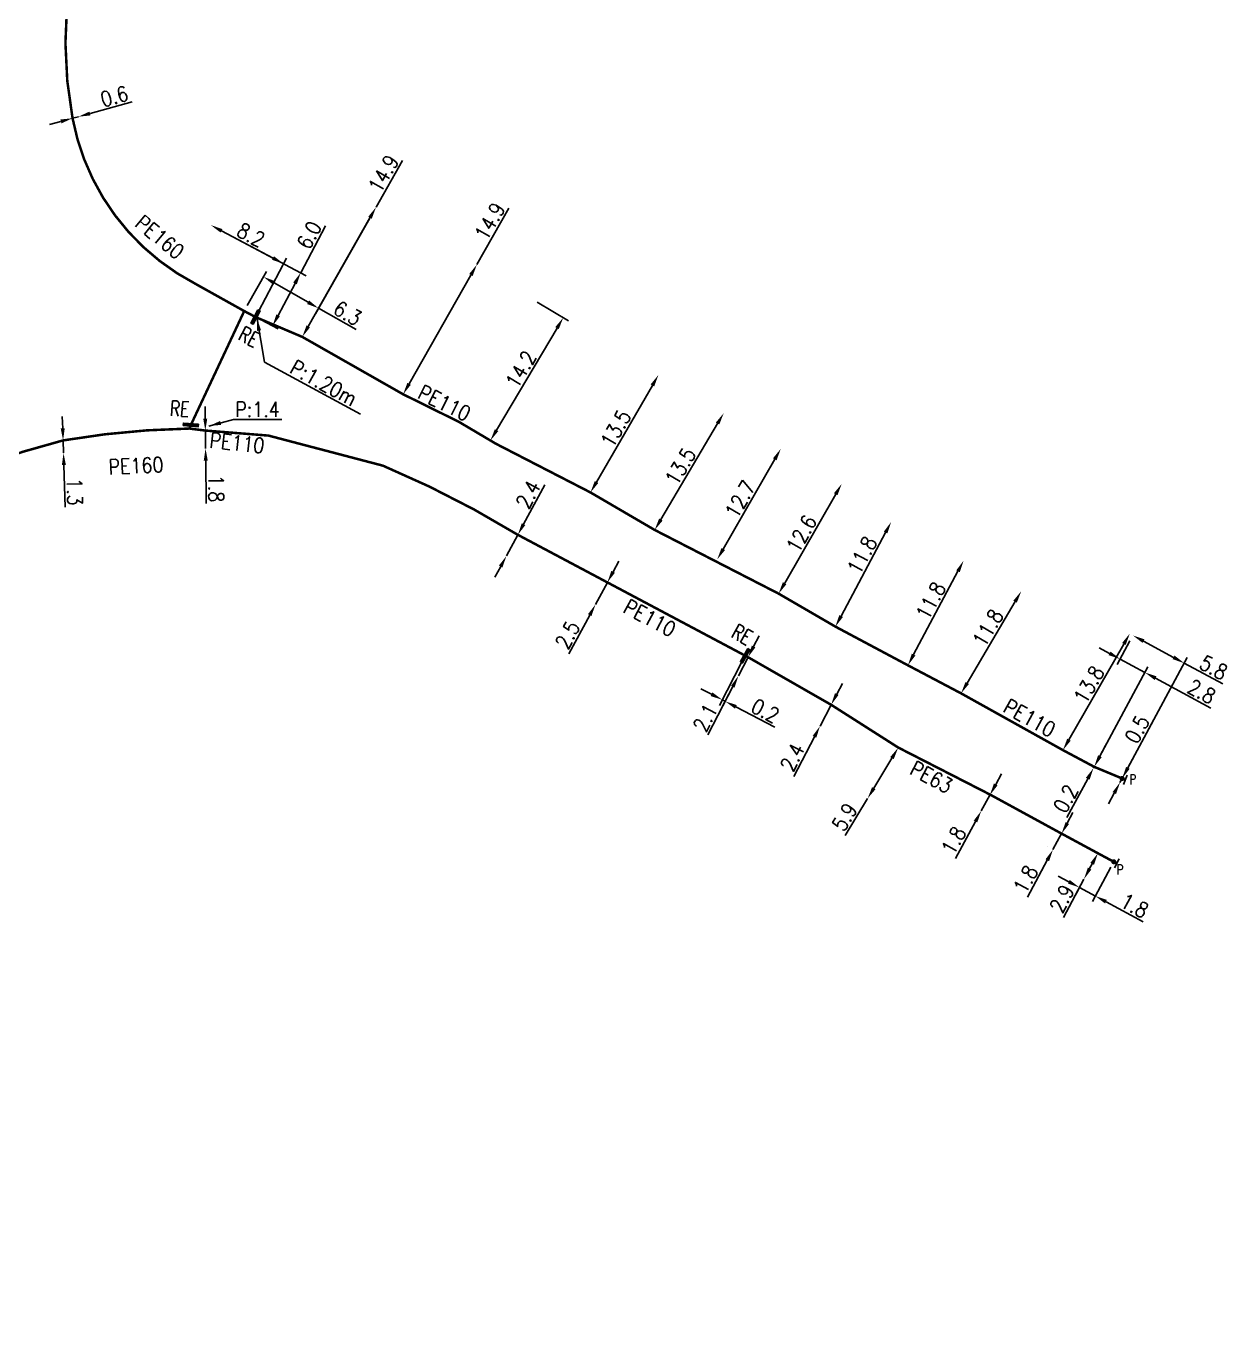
# Model space of a CAD drawing. Header units: millimetres. Extents: x 149999 to 151007, y 125999 to 127005.
# Drawn here: x 150110.6 to 150230.5, y 126756.2 to 126886.2 of the extents above; entities that cross this region are included whole.
import ezdxf
from ezdxf.enums import TextEntityAlignment as Align

# ---------------------------------------------------------------- set-up
doc = ezdxf.new("R2010")
doc.units = ezdxf.units.MM
doc.header["$PDMODE"] = 34
doc.linetypes.add('L_100_PE', pattern=[14, 10, -1.5, 1, -1.5])
doc.layers.get('0').update_dxf_attribs({"linetype": 'CONTINUOUS'})
doc.layers.get('DEFPOINTS').update_dxf_attribs({"linetype": 'CONTINUOUS'})
for name, color, linetype in [('L_140', 3, 'CONTINUOUS'), ('L_300', 7, 'CONTINUOUS'), ('L_340', 7, 'CONTINUOUS')]:
    doc.layers.add(name, color=color, linetype=linetype)
doc.styles.add('G_ROMANS', font='ROMANS.SHX', dxfattribs={"width": 0.75})
doc.styles.get("Standard").update_dxf_attribs({"font": 'romans.shx', "width": 0.85})
doc.dimstyles.get("Standard").update_dxf_attribs({"dimtxt": 1.5, "dimasz": 1.2, "dimexe": 0.625, "dimexo": 0.625, "dimgap": 0.25, "dimtad": 1, "dimdec": 1, "dimzin": 0, "dimdsep": 46, "dimtxsty": 'Standard', "dimcen": -0.5, "dimadec": 0, "dimazin": 0, "dimtfac": 1, "dimtdec": 1, "dimtmove": 0, "dimatfit": 3, "dimfxl": 0, "dimtolj": 1, "dimtzin": 0, "dimarcsym": 0})

# ---------------------------------------------------------------- blocks, each defined once
blk = doc.blocks.new('L_340_07')
at = {"color": 0, "linetype": 'Continuous', "const_width": 0.25, "flags": 128}
blk.add_lwpolyline([(0, 0), (0.35, 0)], dxfattribs=at)
at = {"color": 0, "linetype": 'Continuous', "flags": 128}
blk.add_lwpolyline([(0.35, -0.5), (0.35, 0.5)], dxfattribs=at)
at = {"color": 0, "linetype": 'Continuous', "width": 0.75, "flags": 3}
for tag, p in [('DEF_LEG', (0.72, -3.47)), ('DEF_COUP', (0.72, -5.97)), ('DEF_TYPE', (0.72, -8.47))]:
    blk.add_attdef(tag, text='', height=1.2, dxfattribs=at).set_placement(p, align=Align.MIDDLE)
blk = doc.blocks.new('L_340_21')
at = {"linetype": 'Continuous'}
blk.add_hatch(color=0, dxfattribs=at).paths.add_polyline_path([(0.125, 0.75), (-0.125, 0.75), (-0.125, -0.75), (0.125, -0.75)])
at = {"color": 0, "linetype": 'Continuous'}
blk.add_lwpolyline([(-0.125, 0.75), (0.125, 0.75), (0.125, -0.75), (-0.125, -0.75)], close=True, dxfattribs=at)
at = {"color": 0, "linetype": 'Continuous', "style": 'G_ROMANS', "width": 0.75}
for tag, height, flags, p in [('RE', 1.5, 8, (0, 3)), ('DEF_LEG', 1.2, 3, (0, -5)), ('DEF_COUP', 1.2, 3, (0, -7.5)), ('DEF_TYPE', 1.2, 3, (0, -10))]:
    blk.add_attdef(tag, text='', height=height, dxfattribs=dict(at, flags=flags)).set_placement(p, align=Align.MIDDLE)
blk = doc.blocks.new('*D479')
at = {"layer": 'DEFPOINTS', "color": 0, "linetype": 'Continuous', "transparency": 16777216}
for p in [(150220.46, 126825.75), (150220.46, 126825.75), (150213.8, 126814.15)]:
    blk.add_point(p, dxfattribs=at)
at = {"layer": 'L_140', "color": 0, "linetype": 'Continuous', "lineweight": -2, "transparency": 16777216}
blk.add_line((150214.4, 126815.19), (150219.87, 126824.71), dxfattribs=at)
at = {"layer": 'L_140', "color": 0, "linetype": 'Continuous', "transparency": 16777216}
for points in [[(150219.69, 126824.81), (150220.04, 126824.61), (150220.46, 126825.75)], [(150214.23, 126815.29), (150214.57, 126815.09), (150213.8, 126814.15)]]:
    blk.add_solid(points, dxfattribs=at)
at = {"layer": 'L_140', "color": 0, "linetype": 'Continuous', "transparency": 16777216, "insert": (150216.39, 126820.67), "char_height": 1.5, "attachment_point": 5, "rotation": 60.1261}
blk.add_mtext('\\A1;13.8', dxfattribs=at)
blk = doc.blocks.new('*D480')
at = {"layer": 'DEFPOINTS', "color": 0, "linetype": 'Continuous', "transparency": 16777216}
for p in [(150220.77, 126825.56), (150220.77, 126825.56), (150219.69, 126811.33)]:
    blk.add_point(p, dxfattribs=at)
at = {"layer": 'L_300', "color": 0, "linetype": 'Continuous', "lineweight": -2, "transparency": 16777216}
for p, q in [((150221.82, 126824.99), (150224.82, 126823.38)), ((150219.99, 126811.88), (150226.17, 126823.36)), ((150225.87, 126822.81), (150229.72, 126820.74))]:
    blk.add_line(p, q, dxfattribs=at)
at = {"layer": 'L_300', "color": 0, "linetype": 'Continuous', "transparency": 16777216}
for points in [[(150221.92, 126825.17), (150221.73, 126824.82), (150220.77, 126825.56)], [(150224.91, 126823.56), (150224.72, 126823.2), (150225.87, 126822.81)]]:
    blk.add_solid(points, dxfattribs=at)
at = {"layer": 'L_300', "color": 0, "linetype": 'Continuous', "transparency": 16777216, "insert": (150228.8, 126822.37), "char_height": 1.5, "attachment_point": 5, "rotation": 331.7066}
blk.add_mtext('\\A1;5.8', dxfattribs=at)
blk = doc.blocks.new('*D481')
at = {"layer": 'DEFPOINTS', "color": 0, "linetype": 'Continuous', "transparency": 16777216}
for p in [(150209.65, 126829.96), (150209.65, 126829.96), (150203.66, 126819.8)]:
    blk.add_point(p, dxfattribs=at)
at = {"layer": 'L_140', "color": 0, "linetype": 'Continuous', "lineweight": -2, "transparency": 16777216}
blk.add_line((150204.27, 126820.83), (150209.04, 126828.93), dxfattribs=at)
at = {"layer": 'L_140', "color": 0, "linetype": 'Continuous', "transparency": 16777216}
for points in [[(150208.87, 126829.03), (150209.21, 126828.83), (150209.65, 126829.96)], [(150204.1, 126820.93), (150204.44, 126820.73), (150203.66, 126819.8)]]:
    blk.add_solid(points, dxfattribs=at)
at = {"layer": 'L_140', "color": 0, "linetype": 'Continuous', "transparency": 16777216, "insert": (150206.34, 126826.32), "char_height": 1.5, "attachment_point": 5, "rotation": 59.5036}
blk.add_mtext('\\A1;11.8', dxfattribs=at)
blk = doc.blocks.new('*D482')
at = {"layer": 'DEFPOINTS', "color": 0, "linetype": 'Continuous', "transparency": 16777216}
for p in [(150219.48, 126810.94), (150219.48, 126810.94), (150219.69, 126811.33)]:
    blk.add_point(p, dxfattribs=at)
at = {"layer": 'L_300', "color": 0, "linetype": 'Continuous', "lineweight": -2, "transparency": 16777216}
for p, q in [((150220.26, 126812.39), (150222.82, 126817.14)), ((150219.48, 126810.94), (150219.69, 126811.33)), ((150218.91, 126809.88), (150218.34, 126808.82))]:
    blk.add_line(p, q, dxfattribs=at)
at = {"layer": 'L_300', "color": 0, "linetype": 'Continuous', "transparency": 16777216}
for points in [[(150220.09, 126812.48), (150220.44, 126812.29), (150219.69, 126811.33)], [(150218.74, 126809.97), (150219.09, 126809.78), (150219.48, 126810.94)]]:
    blk.add_solid(points, dxfattribs=at)
at = {"layer": 'L_300', "color": 0, "linetype": 'Continuous', "transparency": 16777216, "insert": (150221.19, 126816.22), "char_height": 1.5, "attachment_point": 5, "rotation": 61.7066}
blk.add_mtext('\\A1;0.5', dxfattribs=at)
blk = doc.blocks.new('*D483')
at = {"layer": 'DEFPOINTS', "color": 0, "linetype": 'Continuous', "transparency": 16777216}
for p in [(150220.77, 126825.56), (150219.5, 126823.21), (150216.91, 126812.49)]:
    blk.add_point(p, dxfattribs=at)
at = {"layer": 'L_140', "color": 0, "linetype": 'Continuous', "lineweight": -2, "transparency": 16777216}
for p, q in [((150220.47, 126825.01), (150219.2, 126822.66)), ((150218.44, 126823.78), (150217.39, 126824.34)), ((150217.21, 126813.04), (150222.26, 126822.43)), ((150219.5, 126823.21), (150221.96, 126821.88)), ((150223.02, 126821.31), (150228.53, 126818.34))]:
    blk.add_line(p, q, dxfattribs=at)
at = {"layer": 'L_140', "color": 0, "linetype": 'Continuous', "transparency": 16777216}
for points in [[(150218.54, 126823.95), (150218.35, 126823.6), (150219.5, 126823.21)], [(150223.12, 126821.49), (150222.93, 126821.13), (150221.96, 126821.88)]]:
    blk.add_solid(points, dxfattribs=at)
at = {"layer": 'L_140', "color": 0, "linetype": 'Continuous', "transparency": 16777216, "insert": (150227.61, 126819.98), "char_height": 1.5, "attachment_point": 5, "rotation": 331.7066}
blk.add_mtext('\\A1;2.8', dxfattribs=at)
blk = doc.blocks.new('*D484')
at = {"layer": 'DEFPOINTS', "color": 0, "linetype": 'Continuous', "transparency": 16777216}
for p in [(150216.84, 126812.36), (150216.84, 126812.36), (150216.91, 126812.49)]:
    blk.add_point(p, dxfattribs=at)
at = {"layer": 'L_140', "color": 0, "linetype": 'Continuous', "lineweight": -2, "transparency": 16777216}
for p, q in [((150217.48, 126813.55), (150218.05, 126814.6)), ((150216.91, 126812.49), (150216.84, 126812.36)), ((150216.27, 126811.3), (150214.2, 126807.45))]:
    blk.add_line(p, q, dxfattribs=at)
at = {"layer": 'L_140', "color": 0, "linetype": 'Continuous', "transparency": 16777216}
for points in [[(150217.3, 126813.64), (150217.66, 126813.45), (150216.91, 126812.49)], [(150216.09, 126811.4), (150216.45, 126811.21), (150216.84, 126812.36)]]:
    blk.add_solid(points, dxfattribs=at)
at = {"layer": 'L_140', "color": 0, "linetype": 'Continuous', "transparency": 16777216, "insert": (150214.07, 126809.32), "char_height": 1.5, "attachment_point": 5, "rotation": 61.7066}
blk.add_mtext('\\A1;0.2', dxfattribs=at)
blk = doc.blocks.new('*D485')
at = {"layer": 'DEFPOINTS', "color": 0, "linetype": 'Continuous', "transparency": 16777216}
for p in [(150203.92, 126833.01), (150203.92, 126833.01), (150198.37, 126822.59)]:
    blk.add_point(p, dxfattribs=at)
at = {"layer": 'L_140', "color": 0, "linetype": 'Continuous', "lineweight": -2, "transparency": 16777216}
blk.add_line((150198.93, 126823.65), (150203.35, 126831.95), dxfattribs=at)
at = {"layer": 'L_140', "color": 0, "linetype": 'Continuous', "transparency": 16777216}
for points in [[(150203.18, 126832.04), (150203.53, 126831.85), (150203.92, 126833.01)], [(150198.75, 126823.74), (150199.11, 126823.56), (150198.37, 126822.59)]]:
    blk.add_solid(points, dxfattribs=at)
at = {"layer": 'L_140', "color": 0, "linetype": 'Continuous', "transparency": 16777216, "insert": (150200.65, 126829.01), "char_height": 1.5, "attachment_point": 5, "rotation": 61.9459}
blk.add_mtext('\\A1;11.8', dxfattribs=at)
blk = doc.blocks.new('*D486')
at = {"layer": 'DEFPOINTS', "color": 0, "linetype": 'Continuous', "transparency": 16777216}
for p in [(150196.7, 126836.85), (150196.7, 126836.85), (150191.15, 126826.44)]:
    blk.add_point(p, dxfattribs=at)
at = {"layer": 'L_140', "color": 0, "linetype": 'Continuous', "lineweight": -2, "transparency": 16777216}
blk.add_line((150191.72, 126827.49), (150196.14, 126835.79), dxfattribs=at)
at = {"layer": 'L_140', "color": 0, "linetype": 'Continuous', "transparency": 16777216}
for points in [[(150195.96, 126835.88), (150196.32, 126835.7), (150196.7, 126836.85)], [(150191.54, 126827.59), (150191.9, 126827.4), (150191.15, 126826.44)]]:
    blk.add_solid(points, dxfattribs=at)
at = {"layer": 'L_140', "color": 0, "linetype": 'Continuous', "transparency": 16777216, "insert": (150193.81, 126833.55), "char_height": 1.5, "attachment_point": 5, "rotation": 61.9459}
blk.add_mtext('\\A1;11.8', dxfattribs=at)
blk = doc.blocks.new('*D487')
at = {"layer": 'DEFPOINTS', "color": 0, "linetype": 'Continuous', "transparency": 16777216}
for p in [(150191.78, 126840.65), (150191.78, 126840.65), (150185.5, 126829.72)]:
    blk.add_point(p, dxfattribs=at)
at = {"layer": 'L_140', "color": 0, "linetype": 'Continuous', "lineweight": -2, "transparency": 16777216}
blk.add_line((150186.1, 126830.76), (150191.18, 126839.61), dxfattribs=at)
at = {"layer": 'L_140', "color": 0, "linetype": 'Continuous', "transparency": 16777216}
for points in [[(150191, 126839.71), (150191.35, 126839.51), (150191.78, 126840.65)], [(150185.92, 126830.86), (150186.27, 126830.66), (150185.5, 126829.72)]]:
    blk.add_solid(points, dxfattribs=at)
at = {"layer": 'L_140', "color": 0, "linetype": 'Continuous', "transparency": 16777216, "insert": (150187.77, 126835.68), "char_height": 1.5, "attachment_point": 5, "rotation": 60.124}
blk.add_mtext('\\A1;12.6', dxfattribs=at)
blk = doc.blocks.new('*D488')
at = {"layer": 'DEFPOINTS', "color": 0, "linetype": 'Continuous', "transparency": 16777216}
for p in [(150185.71, 126844.13), (150185.71, 126844.13), (150179.38, 126833.12)]:
    blk.add_point(p, dxfattribs=at)
at = {"layer": 'L_140', "color": 0, "linetype": 'Continuous', "lineweight": -2, "transparency": 16777216}
blk.add_line((150179.98, 126834.16), (150185.11, 126843.09), dxfattribs=at)
at = {"layer": 'L_140', "color": 0, "linetype": 'Continuous', "transparency": 16777216}
for points in [[(150184.94, 126843.19), (150185.29, 126842.99), (150185.71, 126844.13)], [(150179.81, 126834.26), (150180.16, 126834.06), (150179.38, 126833.12)]]:
    blk.add_solid(points, dxfattribs=at)
at = {"layer": 'L_140', "color": 0, "linetype": 'Continuous', "transparency": 16777216, "insert": (150181.68, 126839.12), "char_height": 1.5, "attachment_point": 5, "rotation": 60.124}
blk.add_mtext('\\A1;12.7', dxfattribs=at)
blk = doc.blocks.new('*D489')
at = {"layer": 'DEFPOINTS', "color": 0, "linetype": 'Continuous', "transparency": 16777216}
for p in [(150180.03, 126847.68), (150180.03, 126847.68), (150173.16, 126836.06)]:
    blk.add_point(p, dxfattribs=at)
at = {"layer": 'L_140', "color": 0, "linetype": 'Continuous', "lineweight": -2, "transparency": 16777216}
blk.add_line((150173.77, 126837.09), (150179.42, 126846.65), dxfattribs=at)
at = {"layer": 'L_140', "color": 0, "linetype": 'Continuous', "transparency": 16777216}
for points in [[(150179.25, 126846.75), (150179.59, 126846.55), (150180.03, 126847.68)], [(150173.6, 126837.19), (150173.95, 126836.99), (150173.16, 126836.06)]]:
    blk.add_solid(points, dxfattribs=at)
at = {"layer": 'L_140', "color": 0, "linetype": 'Continuous', "transparency": 16777216, "insert": (150175.73, 126842.38), "char_height": 1.5, "attachment_point": 5, "rotation": 59.4356}
blk.add_mtext('\\A1;13.5', dxfattribs=at)
blk = doc.blocks.new('*D490')
at = {"layer": 'DEFPOINTS', "color": 0, "linetype": 'Continuous', "transparency": 16777216}
for p in [(150173.53, 126851.48), (150173.53, 126851.48), (150166.77, 126839.79)]:
    blk.add_point(p, dxfattribs=at)
at = {"layer": 'L_140', "color": 0, "linetype": 'Continuous', "lineweight": -2, "transparency": 16777216}
blk.add_line((150167.37, 126840.83), (150172.93, 126850.44), dxfattribs=at)
at = {"layer": 'L_140', "color": 0, "linetype": 'Continuous', "transparency": 16777216}
for points in [[(150172.76, 126850.54), (150173.11, 126850.34), (150173.53, 126851.48)], [(150167.2, 126840.93), (150167.54, 126840.73), (150166.77, 126839.79)]]:
    blk.add_solid(points, dxfattribs=at)
at = {"layer": 'L_140', "color": 0, "linetype": 'Continuous', "transparency": 16777216, "insert": (150169.29, 126846.14), "char_height": 1.5, "attachment_point": 5, "rotation": 59.9385}
blk.add_mtext('\\A1;13.5', dxfattribs=at)
blk = doc.blocks.new('*D491')
at = {"layer": 'DEFPOINTS', "color": 0, "linetype": 'Continuous', "transparency": 16777216}
for p in [(150160.92, 126859.03), (150164.05, 126857.17), (150153.68, 126846.81)]:
    blk.add_point(p, dxfattribs=at)
at = {"layer": 'L_140', "color": 0, "linetype": 'Continuous', "lineweight": -2, "transparency": 16777216}
for p, q in [((150161.45, 126858.71), (150164.59, 126856.86)), ((150157.42, 126845.99), (150163.44, 126856.14)), ((150154.21, 126846.5), (150157.35, 126844.64))]:
    blk.add_line(p, q, dxfattribs=at)
at = {"layer": 'L_140', "color": 0, "linetype": 'Continuous', "transparency": 16777216}
for points in [[(150163.26, 126856.24), (150163.61, 126856.04), (150164.05, 126857.17)], [(150157.25, 126846.09), (150157.59, 126845.89), (150156.81, 126844.96)]]:
    blk.add_solid(points, dxfattribs=at)
at = {"layer": 'L_140', "color": 0, "linetype": 'Continuous', "transparency": 16777216, "insert": (150159.84, 126852.04), "char_height": 1.5, "attachment_point": 5, "rotation": 59.3442}
blk.add_mtext('\\A1;14.2', dxfattribs=at)
blk = doc.blocks.new('*D492')
at = {"layer": 'DEFPOINTS', "color": 0, "linetype": 'Continuous', "transparency": 16777216}
for p in [(150155.46, 126862.47), (150155.46, 126862.47), (150148.12, 126849.56)]:
    blk.add_point(p, dxfattribs=at)
at = {"layer": 'L_140', "color": 0, "linetype": 'Continuous', "lineweight": -2, "transparency": 16777216}
for p, q in [((150155.46, 126862.47), (150158.64, 126868.07)), ((150148.71, 126850.6), (150154.86, 126861.42)), ((150148.66, 126849.25), (150148.66, 126849.25))]:
    blk.add_line(p, q, dxfattribs=at)
at = {"layer": 'L_140', "color": 0, "linetype": 'Continuous', "transparency": 16777216}
for points in [[(150154.69, 126861.52), (150155.04, 126861.33), (150155.46, 126862.47)], [(150148.54, 126850.7), (150148.88, 126850.5), (150148.12, 126849.56)]]:
    blk.add_solid(points, dxfattribs=at)
at = {"layer": 'L_140', "color": 0, "linetype": 'Continuous', "transparency": 16777216, "insert": (150156.75, 126866.77), "char_height": 1.5, "attachment_point": 5, "rotation": 60.3775}
blk.add_mtext('\\A1;14.9', dxfattribs=at)
blk = doc.blocks.new('*D493')
at = {"layer": 'DEFPOINTS', "color": 0, "linetype": 'Continuous', "transparency": 16777216}
for p in [(150145.42, 126868.18), (150145.42, 126868.18), (150138.08, 126855.27)]:
    blk.add_point(p, dxfattribs=at)
at = {"layer": 'L_140', "color": 0, "linetype": 'Continuous', "lineweight": -2, "transparency": 16777216}
for p, q in [((150145.42, 126868.18), (150148.06, 126872.82)), ((150138.67, 126856.31), (150144.82, 126867.13))]:
    blk.add_line(p, q, dxfattribs=at)
at = {"layer": 'L_140', "color": 0, "linetype": 'Continuous', "transparency": 16777216}
for points in [[(150144.65, 126867.23), (150145, 126867.03), (150145.42, 126868.18)], [(150138.5, 126856.41), (150138.84, 126856.21), (150138.08, 126855.27)]]:
    blk.add_solid(points, dxfattribs=at)
at = {"layer": 'L_140', "color": 0, "linetype": 'Continuous', "transparency": 16777216, "insert": (150146.17, 126871.51), "char_height": 1.5, "attachment_point": 5, "rotation": 60.3775}
blk.add_mtext('\\A1;14.9', dxfattribs=at)
blk = doc.blocks.new('*D494')
at = {"layer": 'DEFPOINTS', "color": 0, "linetype": 'Continuous', "transparency": 16777216}
for p in [(150145.42, 126868.18), (150132.3, 126857.84), (150139.7, 126858.12)]:
    blk.add_point(p, dxfattribs=at)
at = {"layer": 'L_140', "color": 0, "linetype": 'Continuous', "lineweight": -2, "transparency": 16777216}
for p, q in [((150145.11, 126867.63), (150139.39, 126857.58)), ((150132.6, 126858.39), (150134.53, 126861.78)), ((150135.27, 126860.64), (150138.66, 126858.72)), ((150139.7, 126858.12), (150143.45, 126855.99))]:
    blk.add_line(p, q, dxfattribs=at)
at = {"layer": 'L_140', "color": 0, "linetype": 'Continuous', "transparency": 16777216}
for points in [[(150135.37, 126860.82), (150135.17, 126860.47), (150134.23, 126861.24)], [(150138.76, 126858.89), (150138.56, 126858.54), (150139.7, 126858.12)]]:
    blk.add_solid(points, dxfattribs=at)
at = {"layer": 'L_140', "color": 0, "linetype": 'Continuous', "transparency": 16777216, "insert": (150142.59, 126857.63), "char_height": 1.5, "attachment_point": 5, "rotation": 330.3775}
blk.add_mtext('\\A1;6.3', dxfattribs=at)
blk = doc.blocks.new('*D495')
at = {"layer": 'DEFPOINTS', "color": 0, "linetype": 'Continuous', "transparency": 16777216}
for p in [(150128.98, 126866.39), (150137.92, 126861.66), (150133.42, 126857.25)]:
    blk.add_point(p, dxfattribs=at)
at = {"layer": 'L_340', "color": 0, "linetype": 'Continuous', "lineweight": -2, "transparency": 16777216}
for p, q in [((150129.53, 126866.1), (150138.47, 126861.36)), ((150137.92, 126861.66), (150140.38, 126866.31)), ((150135.67, 126857.41), (150137.36, 126860.59)), ((150133.97, 126856.96), (150135.67, 126856.06))]:
    blk.add_line(p, q, dxfattribs=at)
at = {"layer": 'L_340', "color": 0, "linetype": 'Continuous', "transparency": 16777216}
for points in [[(150137.18, 126860.69), (150137.54, 126860.5), (150137.92, 126861.66)], [(150135.5, 126857.51), (150135.85, 126857.32), (150135.11, 126856.35)]]:
    blk.add_solid(points, dxfattribs=at)
at = {"layer": 'L_340', "color": 0, "linetype": 'Continuous', "transparency": 16777216, "insert": (150138.77, 126865.4), "char_height": 1.5, "attachment_point": 5, "rotation": 62.1048}
blk.add_mtext('\\A1;6.0', dxfattribs=at)
blk = doc.blocks.new('*D496')
at = {"layer": 'DEFPOINTS', "color": 0, "linetype": 'Continuous', "transparency": 16777216}
for p in [(150128.98, 126866.39), (150128.98, 126866.39), (150133.42, 126857.25)]:
    blk.add_point(p, dxfattribs=at)
at = {"layer": 'L_340', "color": 0, "linetype": 'Continuous', "lineweight": -2, "transparency": 16777216}
for p, q in [((150135.17, 126863.11), (150130.04, 126865.83)), ((150133.71, 126857.8), (150136.52, 126863.1))]:
    blk.add_line(p, q, dxfattribs=at)
at = {"layer": 'L_340', "color": 0, "linetype": 'Continuous', "transparency": 16777216}
for points in [[(150130.13, 126866), (150129.95, 126865.65), (150128.98, 126866.39)], [(150135.26, 126863.29), (150135.07, 126862.94), (150136.23, 126862.55)]]:
    blk.add_solid(points, dxfattribs=at)
at = {"layer": 'L_340', "color": 0, "linetype": 'Continuous', "transparency": 16777216, "insert": (150132.97, 126865.41), "char_height": 1.5, "attachment_point": 5, "rotation": 332.1048}
blk.add_mtext('\\A1;8.2', dxfattribs=at)
blk = doc.blocks.new('*D515')
at = {"layer": 'DEFPOINTS', "color": 0, "linetype": 'Continuous', "transparency": 16777216}
for p in [(150115.21, 126877.03), (150115.79, 126877.18), (150115.79, 126877.18)]:
    blk.add_point(p, dxfattribs=at)
at = {"layer": 'L_140', "color": 0, "linetype": 'Continuous', "lineweight": -2, "transparency": 16777216}
for p, q in [((150116.95, 126877.5), (150121.16, 126878.66)), ((150115.21, 126877.03), (150115.79, 126877.18)), ((150114.05, 126876.71), (150112.9, 126876.39))]:
    blk.add_line(p, q, dxfattribs=at)
at = {"layer": 'L_140', "color": 0, "linetype": 'Continuous', "transparency": 16777216}
for points in [[(150114, 126876.9), (150114.11, 126876.52), (150115.21, 126877.03)], [(150116.89, 126877.69), (150117, 126877.31), (150115.79, 126877.18)]]:
    blk.add_solid(points, dxfattribs=at)
at = {"layer": 'L_140', "color": 0, "linetype": 'Continuous', "transparency": 16777216, "insert": (150119.37, 126879.2), "char_height": 1.5, "attachment_point": 5, "rotation": 15.3287}
blk.add_mtext('\\A1;0.6', dxfattribs=at)
blk = doc.blocks.new('*D519')
at = {"layer": 'DEFPOINTS', "color": 0, "linetype": 'Continuous', "transparency": 16777216}
for p in [(150114.27, 126844.97), (150114.31, 126843.72), (150114.31, 126843.72)]:
    blk.add_point(p, dxfattribs=at)
at = {"layer": 'L_140', "color": 0, "linetype": 'Continuous', "lineweight": -2, "transparency": 16777216}
for p, q in [((150114.23, 126846.16), (150114.19, 126847.36)), ((150114.27, 126844.97), (150114.31, 126843.72)), ((150114.35, 126842.52), (150114.48, 126838.33))]:
    blk.add_line(p, q, dxfattribs=at)
at = {"layer": 'L_140', "color": 0, "linetype": 'Continuous', "transparency": 16777216}
for points in [[(150114.43, 126846.17), (150114.03, 126846.16), (150114.27, 126844.97)], [(150114.55, 126842.52), (150114.15, 126842.51), (150114.31, 126843.72)]]:
    blk.add_solid(points, dxfattribs=at)
at = {"layer": 'L_140', "color": 0, "linetype": 'Continuous', "transparency": 16777216, "insert": (150115.43, 126839.86), "char_height": 1.5, "attachment_point": 5, "rotation": 271.8262}
blk.add_mtext('\\A1;1.3', dxfattribs=at)
blk = doc.blocks.new('*D520')
at = {"layer": 'DEFPOINTS', "color": 0, "linetype": 'Continuous', "transparency": 16777216}
for p in [(150168.45, 126830.84), (150167.26, 126828.64), (150167.26, 126828.64)]:
    blk.add_point(p, dxfattribs=at)
at = {"layer": 'L_140', "color": 0, "linetype": 'Continuous', "lineweight": -2, "transparency": 16777216}
for p, q in [((150169.02, 126831.89), (150169.6, 126832.95)), ((150168.45, 126830.84), (150167.26, 126828.64)), ((150166.69, 126827.58), (150164.61, 126823.74))]:
    blk.add_line(p, q, dxfattribs=at)
at = {"layer": 'L_140', "color": 0, "linetype": 'Continuous', "transparency": 16777216}
for points in [[(150168.85, 126831.99), (150169.2, 126831.8), (150168.45, 126830.84)], [(150166.52, 126827.68), (150166.87, 126827.49), (150167.26, 126828.64)]]:
    blk.add_solid(points, dxfattribs=at)
at = {"layer": 'L_140', "color": 0, "linetype": 'Continuous', "transparency": 16777216, "insert": (150164.49, 126825.61), "char_height": 1.5, "attachment_point": 5, "rotation": 61.5947}
blk.add_mtext('\\A1;2.5', dxfattribs=at)
blk = doc.blocks.new('*D521')
at = {"layer": 'DEFPOINTS', "color": 0, "linetype": 'Continuous', "transparency": 16777216}
for p in [(150182.45, 126823.4), (150181.49, 126821.54), (150181.49, 126821.54)]:
    blk.add_point(p, dxfattribs=at)
at = {"layer": 'L_140', "color": 0, "linetype": 'Continuous', "lineweight": -2, "transparency": 16777216}
for p, q in [((150183.01, 126824.46), (150183.56, 126825.53)), ((150181.9, 126823.69), (150181.9, 126823.69)), ((150182.45, 126823.4), (150181.49, 126821.54)), ((150180.93, 126820.47), (150178.44, 126815.67))]:
    blk.add_line(p, q, dxfattribs=at)
at = {"layer": 'L_140', "color": 0, "linetype": 'Continuous', "transparency": 16777216}
for points in [[(150182.83, 126824.56), (150183.18, 126824.37), (150182.45, 126823.4)], [(150180.76, 126820.56), (150181.11, 126820.38), (150181.49, 126821.54)]]:
    blk.add_solid(points, dxfattribs=at)
at = {"layer": 'L_140', "color": 0, "linetype": 'Continuous', "transparency": 16777216, "insert": (150178.2, 126817.37), "char_height": 1.5, "attachment_point": 5, "rotation": 62.5664}
blk.add_mtext('\\A1;2.1', dxfattribs=at)
blk = doc.blocks.new('*D522')
at = {"layer": 'DEFPOINTS', "color": 0, "linetype": 'Continuous', "transparency": 16777216}
for p in [(150190.73, 126818.66), (150189.62, 126816.54), (150189.62, 126816.54)]:
    blk.add_point(p, dxfattribs=at)
at = {"layer": 'L_140', "color": 0, "linetype": 'Continuous', "lineweight": -2, "transparency": 16777216}
for p, q in [((150191.28, 126819.73), (150191.84, 126820.79)), ((150190.73, 126818.66), (150189.62, 126816.54)), ((150190.17, 126818.95), (150190.17, 126818.95)), ((150189.06, 126815.47), (150187.01, 126811.54))]:
    blk.add_line(p, q, dxfattribs=at)
at = {"layer": 'L_140', "color": 0, "linetype": 'Continuous', "transparency": 16777216}
for points in [[(150191.11, 126819.82), (150191.46, 126819.64), (150190.73, 126818.66)], [(150188.89, 126815.57), (150189.24, 126815.38), (150189.62, 126816.54)]]:
    blk.add_solid(points, dxfattribs=at)
at = {"layer": 'L_140', "color": 0, "linetype": 'Continuous', "transparency": 16777216, "insert": (150186.87, 126813.44), "char_height": 1.5, "attachment_point": 5, "rotation": 62.427}
blk.add_mtext('\\A1;2.4', dxfattribs=at)
blk = doc.blocks.new('*D523')
at = {"layer": 'DEFPOINTS', "color": 0, "linetype": 'Continuous', "transparency": 16777216}
for p in [(150182.17, 126823.55), (150181.49, 126821.54), (150180.17, 126819.01)]:
    blk.add_point(p, dxfattribs=at)
at = {"layer": 'L_340', "color": 0, "linetype": 'Continuous', "lineweight": -2, "transparency": 16777216}
for p, q in [((150181.88, 126823), (150179.6, 126818.6)), ((150178.82, 126819.71), (150177.75, 126820.26)), ((150181.2, 126820.98), (150179.89, 126818.45)), ((150179.89, 126819.16), (150180.17, 126819.01)), ((150181.24, 126818.45), (150185.12, 126816.44))]:
    blk.add_line(p, q, dxfattribs=at)
at = {"layer": 'L_340', "color": 0, "linetype": 'Continuous', "transparency": 16777216}
for points in [[(150178.91, 126819.89), (150178.73, 126819.53), (150179.89, 126819.16)], [(150181.33, 126818.63), (150181.15, 126818.28), (150180.17, 126819.01)]]:
    blk.add_solid(points, dxfattribs=at)
at = {"layer": 'L_340', "color": 0, "linetype": 'Continuous', "transparency": 16777216, "insert": (150184.17, 126818.06), "char_height": 1.5, "attachment_point": 5, "rotation": 332.5664}
blk.add_mtext('\\A1;0.2', dxfattribs=at)
blk = doc.blocks.new('*D524')
at = {"layer": 'DEFPOINTS', "color": 0, "linetype": 'Continuous', "transparency": 16777216}
for p in [(150206.53, 126809.68), (150205.67, 126808.1), (150205.67, 126808.1)]:
    blk.add_point(p, dxfattribs=at)
at = {"layer": 'L_140', "color": 0, "linetype": 'Continuous', "lineweight": -2, "transparency": 16777216}
for p, q in [((150207.11, 126810.73), (150207.68, 126811.78)), ((150206.53, 126809.68), (150205.67, 126808.1)), ((150205.09, 126807.04), (150203.09, 126803.37))]:
    blk.add_line(p, q, dxfattribs=at)
at = {"layer": 'L_140', "color": 0, "linetype": 'Continuous', "transparency": 16777216}
for points in [[(150206.93, 126810.83), (150207.28, 126810.63), (150206.53, 126809.68)], [(150204.92, 126807.14), (150205.27, 126806.95), (150205.67, 126808.1)]]:
    blk.add_solid(points, dxfattribs=at)
at = {"layer": 'L_140', "color": 0, "linetype": 'Continuous', "transparency": 16777216, "insert": (150202.92, 126805.16), "char_height": 1.5, "attachment_point": 5, "rotation": 61.3596}
blk.add_mtext('\\A1;1.8', dxfattribs=at)
blk = doc.blocks.new('*D525')
at = {"layer": 'DEFPOINTS', "color": 0, "linetype": 'Continuous', "transparency": 16777216}
for p in [(150217.28, 126803.89), (150217.28, 126803.89), (150215.89, 126801.31)]:
    blk.add_point(p, dxfattribs=at)
at = {"layer": 'L_140', "color": 0, "linetype": 'Continuous', "lineweight": -2, "transparency": 16777216}
for p, q in [((150216.71, 126802.84), (150216.46, 126802.37)), ((150215.89, 126801.31), (150213.85, 126797.51))]:
    blk.add_line(p, q, dxfattribs=at)
at = {"layer": 'L_140', "color": 0, "linetype": 'Continuous', "transparency": 16777216}
for points in [[(150216.53, 126802.93), (150216.89, 126802.74), (150217.28, 126803.89)], [(150216.28, 126802.46), (150216.63, 126802.27), (150215.89, 126801.31)]]:
    blk.add_solid(points, dxfattribs=at)
at = {"layer": 'L_140', "color": 0, "linetype": 'Continuous', "transparency": 16777216, "insert": (150213.7, 126799.36), "char_height": 1.5, "attachment_point": 5, "rotation": 61.7199}
blk.add_mtext('\\A1;2.9', dxfattribs=at)
blk = doc.blocks.new('*D543')
at = {"layer": 'DEFPOINTS', "color": 0, "linetype": 'Continuous', "transparency": 16777216}
for p in [(150159.54, 126835.58), (150158.4, 126833.47), (150158.4, 126833.47)]:
    blk.add_point(p, dxfattribs=at)
at = {"layer": 'L_140', "color": 0, "linetype": 'Continuous', "lineweight": -2, "transparency": 16777216}
for p, q in [((150160.11, 126836.64), (150162.21, 126840.54)), ((150158.4, 126833.47), (150159.54, 126835.58)), ((150157.83, 126832.41), (150157.26, 126831.36))]:
    blk.add_line(p, q, dxfattribs=at)
at = {"layer": 'L_140', "color": 0, "linetype": 'Continuous', "transparency": 16777216}
for points in [[(150159.93, 126836.73), (150160.28, 126836.54), (150159.54, 126835.58)], [(150157.65, 126832.51), (150158, 126832.32), (150158.4, 126833.47)]]:
    blk.add_solid(points, dxfattribs=at)
at = {"layer": 'L_140', "color": 0, "linetype": 'Continuous', "transparency": 16777216, "insert": (150160.57, 126839.59), "char_height": 1.5, "attachment_point": 5, "rotation": 61.63}
blk.add_mtext('\\A1;2.4', dxfattribs=at)
blk = doc.blocks.new('*D544')
at = {"layer": 'DEFPOINTS', "color": 0, "linetype": 'Continuous', "transparency": 16777216}
for p in [(150213.67, 126805.84), (150212.81, 126804.25), (150212.81, 126804.25)]:
    blk.add_point(p, dxfattribs=at)
at = {"layer": 'L_140', "color": 0, "linetype": 'Continuous', "lineweight": -2, "transparency": 16777216}
for p, q in [((150214.23, 126806.89), (150214.8, 126807.95)), ((150213.67, 126805.84), (150212.81, 126804.25)), ((150213.12, 126806.13), (150213.12, 126806.13)), ((150212.26, 126804.55), (150212.26, 126804.55)), ((150212.24, 126803.19), (150210.26, 126799.51))]:
    blk.add_line(p, q, dxfattribs=at)
at = {"layer": 'L_140', "color": 0, "linetype": 'Continuous', "transparency": 16777216}
for points in [[(150214.06, 126806.99), (150214.41, 126806.8), (150213.67, 126805.84)], [(150212.07, 126803.29), (150212.42, 126803.1), (150212.81, 126804.25)]]:
    blk.add_solid(points, dxfattribs=at)
at = {"layer": 'L_140', "color": 0, "linetype": 'Continuous', "transparency": 16777216, "insert": (150210.09, 126801.3), "char_height": 1.5, "attachment_point": 5, "rotation": 61.7199}
blk.add_mtext('\\A1;1.8', dxfattribs=at)
blk = doc.blocks.new('*D545')
at = {"layer": 'DEFPOINTS', "color": 0, "linetype": 'Continuous', "transparency": 16777216}
for p in [(150218.86, 126803.04), (150215.44, 126800.48), (150215.89, 126801.31)]:
    blk.add_point(p, dxfattribs=at)
at = {"layer": 'L_300', "color": 0, "linetype": 'Continuous', "lineweight": -2, "transparency": 16777216}
for p, q in [((150214.39, 126801.05), (150213.33, 126801.62)), ((150218.57, 126802.49), (150216.73, 126799.08)), ((150215.59, 126800.76), (150215.15, 126799.93)), ((150215.44, 126800.48), (150217.03, 126799.63)), ((150218.09, 126799.06), (150221.78, 126797.08))]:
    blk.add_line(p, q, dxfattribs=at)
at = {"layer": 'L_300', "color": 0, "linetype": 'Continuous', "transparency": 16777216}
for points in [[(150214.48, 126801.23), (150214.29, 126800.88), (150215.44, 126800.48)], [(150218.18, 126799.24), (150217.99, 126798.89), (150217.03, 126799.63)]]:
    blk.add_solid(points, dxfattribs=at)
at = {"layer": 'L_300', "color": 0, "linetype": 'Continuous', "transparency": 16777216, "insert": (150220.93, 126798.67), "char_height": 1.5, "attachment_point": 5, "rotation": 331.7199}
blk.add_mtext('\\A1;1.8', dxfattribs=at)
blk = doc.blocks.new('*D290')
at = {"layer": 'DEFPOINTS', "color": 0, "linetype": 'Continuous', "transparency": 16777216}
for p in [(150128.43, 126845.95), (150128.44, 126844.16), (150128.45, 126844.16)]:
    blk.add_point(p, dxfattribs=at)
at = {"layer": 'L_140', "color": 0, "linetype": 'Continuous', "lineweight": -2, "transparency": 16777216}
for p, q in [((150128.42, 126847.15), (150128.4, 126848.35)), ((150128.43, 126845.95), (150128.45, 126844.16)), ((150129.07, 126844.16), (150129.08, 126844.16)), ((150128.47, 126842.96), (150128.52, 126838.68))]:
    blk.add_line(p, q, dxfattribs=at)
at = {"layer": 'L_140', "color": 0, "linetype": 'Continuous', "transparency": 16777216}
for points in [[(150128.62, 126847.15), (150128.22, 126847.15), (150128.43, 126845.95)], [(150128.67, 126842.96), (150128.27, 126842.95), (150128.45, 126844.16)]]:
    blk.add_solid(points, dxfattribs=at)
at = {"layer": 'L_140', "color": 0, "linetype": 'Continuous', "transparency": 16777216, "insert": (150129.5, 126840.18), "char_height": 1.5, "attachment_point": 5, "rotation": 270.671}
blk.add_mtext('\\A1;1.8', dxfattribs=at)
blk = doc.blocks.new('*D291')
at = {"layer": 'DEFPOINTS', "color": 0, "linetype": 'Continuous', "transparency": 16777216}
for p in [(150197.4, 126814.39), (150194.35, 126809.33), (150194.35, 126809.33)]:
    blk.add_point(p, dxfattribs=at)
at = {"layer": 'L_140', "color": 0, "linetype": 'Continuous', "lineweight": -2, "transparency": 16777216}
for p, q in [((150196.78, 126813.36), (150194.97, 126810.36)), ((150197.93, 126814.06), (150197.93, 126814.06)), ((150194.35, 126809.33), (150192.12, 126805.64))]:
    blk.add_line(p, q, dxfattribs=at)
at = {"layer": 'L_140', "color": 0, "linetype": 'Continuous', "transparency": 16777216}
for points in [[(150196.61, 126813.46), (150196.95, 126813.25), (150197.4, 126814.39)], [(150194.8, 126810.46), (150195.14, 126810.26), (150194.35, 126809.33)]]:
    blk.add_solid(points, dxfattribs=at)
at = {"layer": 'L_140', "color": 0, "linetype": 'Continuous', "transparency": 16777216, "insert": (150192.07, 126807.49), "char_height": 1.5, "attachment_point": 5, "rotation": 58.8904}
blk.add_mtext('\\A1;5.9', dxfattribs=at)
blk = doc.blocks.new('L_300_12')
at = {"color": 0, "linetype": 'Continuous', "const_width": 0.248, "flags": 128}
blk.add_lwpolyline([(-0.13, 0, 1), (0.13, 0, 1)], format="xyb", close=True, dxfattribs=at)
at = {"linetype": 'Continuous', "style": 'G_ROMANS', "width": 0.75}
blk.add_attdef('P', text='', height=1, dxfattribs=at).set_placement((0, 1.33), align=Align.MIDDLE_CENTER)
at = {"color": 0, "linetype": 'Continuous', "width": 0.75, "flags": 3}
for tag, p in [('DEF_LEG', (0, -5)), ('DEF_COUP', (0, -7.5)), ('DEF_TYPE', (0, -10))]:
    blk.add_attdef(tag, text='', height=1.2, dxfattribs=at).set_placement(p, align=Align.MIDDLE)

msp = doc.modelspace()

# ---------------------------------------------------------------- linework, layer by layer
at = {"layer": 'L_140', "linetype": 'L_100_PE'}
msp.add_lwpolyline([(150114.66, 126888.26, 0.25, 0.25, 0.068328), (150115.21, 126877.03, 0.25, 0.25, 0.230944), (150127.48, 126860.53, 0.25, 0.25, 0), (150132.3, 126857.84, 0.25, 0.25, 0), (150132.3, 126857.84, 0.25, 0.25, 0), (150133.31, 126857.31, 0, 0, 0)], format="xyseb", dxfattribs=at)
at = {"layer": 'L_140', "linetype": 'L_100_PE', "flags": 128}
for points in [[(150126.84, 126846.15, 0.25, 0.25, 0), (150126.99, 126846.51, 0.25, 0.25, 0), (150132.3, 126857.84, 0, 0, 0)], [(150000, 126756.29, 0.25, 0.25, 0), (150004.15, 126761.14, 0.25, 0.25, 0), (150029.78, 126791.63, 0.25, 0.25, 0.002626), (150029.79, 126791.63, 0.25, 0.25, 0), (150035.97, 126799.13, 0.25, 0.25, -0.070237), (150048.89, 126809.98, 0.25, 0.25, 0), (150067.26, 126821.42, 0.25, 0.25, 0), (150080.05, 126828.71, 0.25, 0.25, 0), (150092.1, 126835.7, 0.25, 0.25, -0.029482), (150102.62, 126841, 0.25, 0.25, -0.039966), (150114.27, 126844.97, 0.25, 0.25, -0.038606), (150126.84, 126846.15, 0.25, 0.25, 0), (150128.43, 126845.95, 0.25, 0.25, 0), (150134.71, 126845.45, 0.25, 0.25, 0), (150146.09, 126842.46, 0.25, 0.25, 0), (150146.09, 126842.46, 0.25, 0.25, -0.017734), (150146.12, 126842.45, 0.25, 0.25, -0.038143), (150159.53, 126835.58, 0.25, 0.25, 0), (150168.45, 126830.84, 0.25, 0.25, 0), (150182.17, 126823.55, 0.25, 0.25, 0), (150182.45, 126823.4, 0.25, 0.25, 0), (150190.73, 126818.66, 0.25, 0.25, 0), (150197.4, 126814.41, 0.25, 0.25, 0), (150206.56, 126809.72, 0.25, 0.25, 0), (150213.67, 126805.84, 0.25, 0.25, 0), (150217.28, 126803.89, 0.25, 0.25, 0), (150218.86, 126803.04, 0, 0, 0)]]:
    msp.add_lwpolyline(points, format="xyseb", dxfattribs=at)
at = {"layer": 'L_140', "linetype": 'L_100_PE', "const_width": 0.25, "flags": 128}
msp.add_lwpolyline([(150219.69, 126811.33), (150216.91, 126812.49), (150213.8, 126814.15), (150203.66, 126819.8), (150198.37, 126822.59), (150191.15, 126826.44), (150185.5, 126829.72), (150173.16, 126836.06), (150166.77, 126839.79), (150157.35, 126844.64), (150153.68, 126846.81), (150148.12, 126849.56), (150138.08, 126855.27), (150133.53, 126857.2)], dxfattribs=at)

# ---------------------------------------------------------------- block references
at = {"layer": 'L_300'}
ref = msp.add_blockref('L_300_12', (150219.69, 126811.33), dxfattribs=dict(at, rotation=337.4172316313493))
ref.add_attrib('P', 'P', dxfattribs={"layer": '0', "linetype": 'Continuous', "height": 1, "style": 'G_ROMANS', "width": 0.75}).set_placement((150220.76, 126811.24), align=Align.MIDDLE_CENTER)
ref = msp.add_blockref('L_300_12', (150218.86, 126803.04), dxfattribs=dict(at, rotation=332.5901214103346))
ref.add_attrib('P', 'P', dxfattribs={"layer": '0', "linetype": 'Continuous', "height": 1, "style": 'G_ROMANS', "width": 0.75}).set_placement((150219.48, 126802.26), align=Align.MIDDLE_CENTER)
at = {"layer": 'L_340'}
ref = msp.add_blockref('L_340_21', (150133.42, 126857.25), dxfattribs=dict(at, rotation=332.1048196307873))
ref.add_attrib('RE', 'RE ', dxfattribs={"layer": '0', "color": 0, "linetype": 'Continuous', "height": 1.5, "rotation": 332, "style": 'G_ROMANS', "width": 0.75, "flags": 8}).set_placement((150133.14, 126855.09), align=Align.MIDDLE)
at = {"layer": 'L_340', "linetype": 'Continuous'}
ref = msp.add_blockref('L_340_21', (150126.99, 126846.51), dxfattribs=dict(at, rotation=85.81182328009098))
ref.add_attrib('RE', 'RE', dxfattribs={"layer": '0', "color": 0, "linetype": 'Continuous', "height": 1.5, "rotation": 355.8118, "width": 0.75, "flags": 8}).set_placement((150125.88, 126848.12), align=Align.MIDDLE)
ref = msp.add_blockref('L_340_21', (150182.17, 126823.55), dxfattribs=dict(at, rotation=330.7979420617462))
ref.add_attrib('RE', 'RE', dxfattribs={"layer": '0', "color": 0, "linetype": 'Continuous', "height": 1.5, "rotation": 330.7979, "width": 0.75, "flags": 8}).set_placement((150181.87, 126825.65), align=Align.MIDDLE)
at = {"layer": 'L_340', "rotation": 337.4172316451861}
msp.add_blockref('L_340_07', (150219.69, 126811.33), dxfattribs=at)
at = {"layer": 'L_340', "linetype": 'Continuous', "rotation": 332.5901214151071}
msp.add_blockref('L_340_07', (150218.86, 126803.04), dxfattribs=at)

# ---------------------------------------------------------------- texts
at = {"layer": 'L_140', "linetype": 'Continuous', "width": 0.85}
for s, rotation, p in [('PE160', 320.5765, (150121.31, 126866.36)), ('PE110', 353.641, (150128.79, 126844.27)), ('PE160', 2.7523, (150118.83, 126841.57)), ('PE110', 331.8561, (150169.91, 126827.92)), ('PE63', 331.8561, (150198.42, 126811.83))]:
    msp.add_text(s, height=1.5, rotation=rotation, dxfattribs=at).set_placement(p)
for rotation, p in [(333.7269, (150152.22, 126848.69)), (330.9076, (150210.48, 126817.35))]:
    msp.add_text('PE110', height=1.5, rotation=rotation, dxfattribs=at).set_placement(p, align=Align.MIDDLE)
at = {"layer": 'L_140', "linetype": 'Continuous', "insert": (150131.41, 126847.3), "char_height": 1.5, "attachment_point": 7}
msp.add_mtext('P:1.4', dxfattribs=at)
at = {"layer": 'L_340', "linetype": 'Continuous', "width": 0.85}
msp.add_text('P:1.20m', height=1.5, rotation=331.3755, dxfattribs=at).set_placement((150136.72, 126851.75))

# ---------------------------------------------------------------- dimensions: what is measured, and where the dimension line sits
at = {"layer": 'L_140', "linetype": 'Continuous'}
for base, p1, p2, angle, picture, middle in [((150115.79, 126877.18), (150115.21, 126877.03), (150115.79, 126877.18), 195.3287, '*D515', (150119.63, 126878.24)), ((150145.4179, 126868.1761), (150138.0778, 126855.267), (150145.4179, 126868.1761), 240.3775, '*D493', (150147.0349, 126871.02)), ((150139.7, 126858.12), (150132.3, 126857.84), (150145.42, 126868.18), 150.3775, '*D494', (150142.1, 126856.76)), ((150155.4574, 126862.4676), (150148.1173, 126849.5585), (150155.4574, 126862.4676), 240.3775, '*D492', (150157.6208, 126866.2723)), ((150164.05, 126857.17), (150153.68, 126846.81), (150160.92, 126859.03), 239.3442, '*D491', (150160.7, 126851.53)), ((150173.53, 126851.48), (150166.77, 126839.79), (150173.53, 126851.48), 239.9385, '*D490', (150170.15, 126845.64)), ((150128.45, 126844.16), (150128.43, 126845.95), (150128.44, 126844.16), 90.671, '*D290', (150128.5, 126840.17)), ((150114.3087, 126843.7158), (150114.2688, 126844.9652), (150114.3087, 126843.7158), 91.8262, '*D519', (150114.4328, 126839.8232)), ((150180.03, 126847.68), (150173.16, 126836.06), (150180.03, 126847.68), 239.4356, '*D489', (150176.6, 126841.87)), ((150185.71, 126844.13), (150179.38, 126833.12), (150185.71, 126844.13), 240.124, '*D488', (150182.55, 126838.62)), ((150158.4, 126833.47), (150159.54, 126835.58), (150158.4, 126833.47), 61.63, '*D543', (150161.45, 126839.11)), ((150191.78, 126840.65), (150185.5, 126829.72), (150191.78, 126840.65), 240.124, '*D487', (150188.64, 126835.18)), ((150196.7, 126836.85), (150191.15, 126826.44), (150196.7, 126836.85), 241.9459, '*D486', (150194.69, 126833.07)), ((150167.26, 126828.64), (150168.45, 126830.84), (150167.26, 126828.64), 61.5947, '*D520', (150165.37, 126825.13)), ((150203.92, 126833.01), (150198.37, 126822.59), (150203.92, 126833.01), 241.9459, '*D485', (150201.54, 126828.54)), ((150209.65, 126829.96), (150203.66, 126819.8), (150209.65, 126829.96), 239.5036, '*D481', (150207.2, 126825.82)), ((150181.49, 126821.54), (150182.45, 126823.4), (150181.49, 126821.54), 62.5664, '*D521', (150179.09, 126816.91)), ((150219.5, 126823.21), (150216.91, 126812.49), (150220.77, 126825.56), 151.7066, '*D483', (150227.14, 126819.1)), ((150189.62, 126816.54), (150190.73, 126818.66), (150189.62, 126816.54), 62.427, '*D522', (150187.76, 126812.98)), ((150216.8394, 126812.3573), (150216.9105, 126812.4893), (150216.8394, 126812.3573), 61.7066, '*D484', (150214.9502, 126808.8477)), ((150205.67, 126808.1), (150206.53, 126809.68), (150205.67, 126808.1), 61.3596, '*D524', (150203.8, 126804.68)), ((150212.81, 126804.25), (150213.67, 126805.84), (150212.81, 126804.25), 61.7199, '*D544', (150210.97, 126800.82)), ((150217.28, 126803.89), (150215.89, 126801.31), (150217.28, 126803.89), 241.7199, '*D525', (150214.58, 126798.88))]:
    dim = msp.add_linear_dim(base=base, p1=p1, p2=p2, angle=angle, dimstyle='Standard', dxfattribs=at)
    dim.commit()
    dim.dimension.update_dxf_attribs({"geometry": picture, "text_midpoint": middle, "dimtype": 160})
dim = msp.add_linear_dim(base=(150220.46, 126825.75), p1=(150213.8, 126814.15), p2=(150220.46, 126825.75), angle=240.1261, text='13.8', dimstyle='Standard', dxfattribs=at)
dim.commit()
dim.dimension.update_dxf_attribs({"geometry": '*D479', "text_midpoint": (150217.26, 126820.17), "dimtype": 160})
dim = msp.add_linear_dim(base=(150194.35, 126809.33), p1=(150197.4, 126814.39), p2=(150194.35, 126809.33), angle=58.8904, dimstyle='Standard', override={"dimscale": 1, "dimlfac": 1, "dimlunit": 2}, dxfattribs=at)
dim.commit()
dim.dimension.update_dxf_attribs({"geometry": '*D291', "text_midpoint": (150192.93, 126806.97), "dimtype": 160})
at = {"layer": 'L_300', "linetype": 'Continuous'}
for base, p1, p2, angle, picture, middle in [((150220.77, 126825.56), (150219.69, 126811.33), (150220.77, 126825.56), 331.7066, '*D480', (150228.33, 126821.49)), ((150219.481, 126810.9353), (150219.6943, 126811.3315), (150219.481, 126810.9353), 61.7066, '*D482', (150222.0684, 126815.7418)), ((150215.44, 126800.48), (150218.86, 126803.04), (150215.89, 126801.31), 331.7199, '*D545', (150220.46, 126797.79))]:
    dim = msp.add_linear_dim(base=base, p1=p1, p2=p2, angle=angle, dimstyle='Standard', dxfattribs=at)
    dim.commit()
    dim.dimension.update_dxf_attribs({"geometry": picture, "text_midpoint": middle, "dimtype": 160})
at = {"layer": 'L_340', "linetype": 'Continuous'}
for base, angle, picture, middle in [((150137.92, 126861.66), 242.1048, '*D495', (150139.66, 126864.93)), ((150128.98, 126866.39), 332.1048, '*D496', (150132.5, 126864.53))]:
    dim = msp.add_linear_dim(base=base, p1=(150133.42, 126857.25), p2=(150128.98, 126866.39), angle=angle, dimstyle='Standard', dxfattribs=at)
    dim.commit()
    dim.dimension.update_dxf_attribs({"geometry": picture, "text_midpoint": middle, "dimtype": 160})
dim = msp.add_linear_dim(base=(150180.17, 126819.01), p1=(150182.17, 126823.55), p2=(150181.49, 126821.54), angle=152.5664, text='0.2', dimstyle='Standard', dxfattribs=at)
dim.commit()
dim.dimension.update_dxf_attribs({"geometry": '*D523', "text_midpoint": (150183.71, 126817.17), "dimtype": 160})

# ---------------------------------------------------------------- leaders
at = {"layer": 'L_140', "linetype": 'Continuous', "annotation_type": 0, "has_hookline": 1, "hookline_direction": 0, "text_width": 4.55}
msp.add_leader([(150128.79, 126846.4), (150131.23, 126847.05)], dimstyle='Standard', dxfattribs=at)
at = {"layer": 'L_340', "linetype": 'Continuous'}
msp.add_leader([(150133.58, 126857.08), (150134.32, 126852.75), (150143.87, 126847.58)], dimstyle='Standard', override={"dimgap": 0.25, "dimtad": 1}, dxfattribs=at)

doc.saveas('drawing.dxf')
